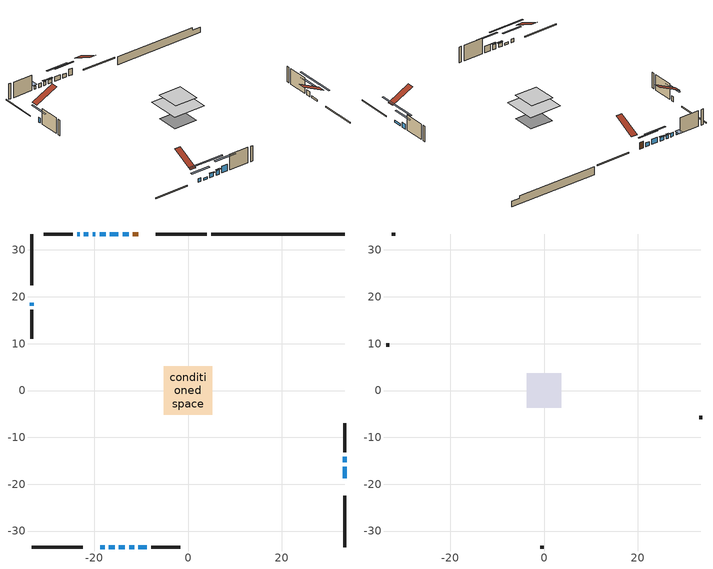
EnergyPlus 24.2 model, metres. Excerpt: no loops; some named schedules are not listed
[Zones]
conditioned space
 floor adiabatic (AdiabaticFloorConstruction): -5.13,-5.13 -5.13,5.13 5.13,5.13 5.13,-5.13 z3.36
 floor foundation (Slab1 construction): -3.7,-3.41 -3.7,3.41 3.7,3.41 3.7,-3.41 z-1.52
 wall outside (RimJoist1 construction): 4.03,33.4 -6.86,33.4 / -33.4,-33.4 -22.51,-33.4 / -33.4,33.4 -33.4,22.51 / 33.4,-33.4 33.4,-22.51 z0.92:1.22
 wall outside (AdiabaticWallConstruction 1): -10.64,33.4 -11.76,33.4 z0.92:2.95
 wall outside (AdiabaticWallConstruction): -12.69,33.4 -13.91,33.4 / -17.6,33.4 -18.82,33.4 / -19.74,33.4 -20.36,33.4 / -14.74,-33.4 -13.52,-33.4 / -21.28,33.4 -22.22,33.4 z0.92:2.14; -14.84,33.4 -16.67,33.4 / -12.59,-33.4 -11.52,-33.4 / 33.4,-15.36 33.4,-14.14 z0.92:2.44; -33.4,18.73 -33.4,18.12 z0.92:2.45; -18.73,-33.4 -17.81,-33.4 z0.92:1.99; 33.4,-18.73 33.4,-16.29 / -16.89,-33.4 -15.67,-33.4 z0.92:1.53; -10.59,-33.4 -8.82,-33.4 z0.92:3; -23.15,33.4 -23.69,33.4 z0.92:1.94
 wall outside (Wall1 construction): -24.61,33.4 -30.81,33.4 / -7.89,-33.4 -1.69,-33.4 / -33.4,17.19 -33.4,11 / 33.4,-13.21 33.4,-7.02 z0.92:5.8
 wall foundation (FoundationWall1 construction): 4.96,33.4,-1.52 4.96,33.4,0.92 30.56,33.4,0.92 30.56,33.4,0.14 33.4,33.4,0.14 33.4,33.4,-1.52
 window (WindowConstruction): -12.69,33.4 -13.91,33.4 z0.92:2.14
 window (WindowConstruction 8): -14.84,33.4 -16.67,33.4 z0.92:2.44
 window (WindowConstruction 9): -33.4,18.73 -33.4,18.12 z0.92:2.44
 window (WindowConstruction 10): -18.73,-33.4 -17.81,-33.4 z0.92:1.99
 window (WindowConstruction 12): 33.4,-18.73 33.4,-16.29 z0.92:1.53
 window (WindowConstruction 13): -16.89,-33.4 -15.67,-33.4 z0.92:1.53
 window (WindowConstruction 1): -17.6,33.4 -18.82,33.4 z0.92:2.14
 window (WindowConstruction 2): -19.75,33.4 -20.36,33.4 z0.92:2.14
 window (WindowConstruction 3): -14.74,-33.4 -13.52,-33.4 z0.92:2.14
 window (WindowConstruction 4): -12.59,-33.4 -11.52,-33.4 z0.92:2.44
 window (WindowConstruction 11): -21.28,33.4 -22.22,33.4 z0.92:2.14
 window (WindowConstruction 5): -10.59,-33.4 -8.82,-33.4 z0.92:3
 window (WindowConstruction 6): 33.4,-15.36 33.4,-14.14 z0.92:2.44
 window (WindowConstruction 7): -23.15,33.4 -23.69,33.4 z0.92:1.93
 door (Door): -10.64,33.4 -11.76,33.4 z0.92:2.95
 ceiling adiabatic (AdiabaticFloorConstruction): 5.13,-5.13 5.13,5.13 -5.13,5.13 -5.13,-5.13 z3.36
attic - vented
 floor to conditioned space (Floor1 construction Reversed): -3.63,-3.63 -3.63,3.63 3.63,3.63 3.63,-3.63 z5.8
 wall outside (Wall3 construction): -31.74,33.4 -32.47,33.4 / -0.77,-33.4 -0.03,-33.4 / -33.4,10.07 -33.4,9.34 / 33.4,-6.09 33.4,-5.36 z0.92:5.8
 roof outside (Roof1 construction): -9.71,33.4,5.8 -9.71,26.54,9.23 -7.79,26.54,9.23 -7.79,33.4,5.8; -19.66,-33.4,5.8 -19.66,-26.54,9.23 -21.58,-26.54,9.23 -21.58,-33.4,5.8; -33.4,19.66,5.8 -26.54,19.66,9.23 -26.54,21.58,9.23 -33.4,21.58,5.8; 33.4,-19.66,5.8 26.54,-19.66,9.23 26.54,-21.58,9.23 33.4,-21.58,5.8
shading: -16.55,33.4 -10.05,33.4 -10.05,33.81 -16.55,33.81 z4.78; -19.31,33.4 -12.2,33.4 -12.2,33.81 -19.31,33.81 z5.08; -33.4,15.48 -33.4,21.37 -33.81,21.37 -33.81,15.48 z5.08; -15.18,-33.4 -21.37,-33.4 -21.37,-33.81 -15.18,-33.81 z4.63; 33.4,-11.21 33.4,-23.81 33.81,-23.81 33.81,-11.21 z6.61; -10.59,-33.4 -21.97,-33.4 -21.97,-33.81 -10.59,-33.81 z6.61; -19.02,33.4 -17.4,33.4 -17.4,33.81 -19.02,33.81 z2.34; -20.56,33.4 -19.54,33.4 -19.54,33.81 -20.56,33.81 z2.34; -13.32,-33.4 -14.94,-33.4 -14.94,-33.81 -13.32,-33.81 z2.34; -11.32,-33.4 -12.79,-33.4 -12.79,-33.81 -11.32,-33.81 z2.65; -6.18,-33.4 -13.23,-33.4 -13.23,-33.81 -6.18,-33.81 z5.64; 33.4,-11.5 33.4,-18 33.81,-18 33.81,-11.5 z5.08; -23.98,33.4 -22.85,33.4 -22.85,35.23 -23.98,35.23 z2.23
[Building]
Building 1: Terrain=Suburbs
[Site:Location]
Quebec Intl AP_QC: Latitude {deg}=46.8; Longitude {deg}=-71.38; Time Zone {hr}=-5; Elevation {m}=74; Keep Site Location Information=Yes
[Site:GroundTemperature:Shallow]
0.0108218, -2.24938, -2.43038, -1.3578, 2.94801, 7.23376, 10.9493, 13.303, 13.5029, 11.5886, 7.96783, 3.81355
[Site:WaterMainsTemperature]
Calculation Method=Schedule; Temperature Schedule=mains temperature schedule
[Material] Roughness=Rough; Thermal Absorptance=0.9
Name | Thickness {m} | Conductivity {W/m-K} | Density {kg/m3} | Specific Heat {J/kg-K} | Solar Absorptance | Visible Absorptance
asphalt or fiberglass shingles | 0.00635 | 0.162714 | 1121.4 | 1465.45 | 0.4 | 0.4
ceiling loosefill ins | 0.169333 | 0.0480833 | 16.02 | 1046.75 | 0.7 | 0.7
ceiling stud and cavity | 0.1397 | 0.333346 | 65.682 | 1177.47 | 0.7 | 0.7
concrete 4.0 in. | 0.1016 | 1.803125 | 2242.8 | 837.4 | 0.7 | 0.7
concrete 8.0 in. | 0.2032 | 1.803125 | 2242.8 | 837.4 | 0.7 | 0.7
door material | 0.04445 | 0.053851 | 512.64 | 1214.23 | 0.7 | 0.7
exterior vertical ins | 0.0533782 | 0.029427 | 32.04 | 1214.23 | 0.7 | 0.7
floor covering | 0.0127 | 0.0433444 | 54.468 | 1339.84 | 0.6 | 0.6
floor rigid ins; wall rigid ins 1 | 0.512978 | 0.029427 | 32.04 | 1214.23 | 0.7 | 0.7
floor stud and cavity | 0.1397 | 1.75129 | 37.0049 | 1207.88 | 0.7 | 0.7
furniture material conditioned space 1 | 0.1524 | 0.115458 | 640.8 | 1214.23 | 0.6 | 0.6
gypsum board | 0.0127 | 0.160291 | 801 | 837.4 | 0.6 | 0.6
gypsum board 1 | 0.0127 | 0.160291 | 801 | 837.4 | 0.7 | 0.7
osb sheathing 0.5 in. | 0.0127 | 0.115458 | 512.64 | 1214.23 | 0.7 | 0.7
osb sheathing 0.75 in. | 0.01905 | 0.115458 | 512.64 | 1214.23 | 0.7 | 0.7
osb sheathing 2.0 in. | 0.0508 | 0.115458 | 512.64 | 1214.23 | 0.7 | 0.7
rim joist rigid ins; wall rigid ins | 0.051816 | 0.029427 | 32.04 | 1214.23 | 0.7 | 0.7
rim joist stud and cavity | 0.0508 | 0.0387988 | 125.044 | 1163.47 | 0.6 | 0.6
wall stud and cavity | 0.1397 | 0.158678 | 139.0536 | 1170.24 | 0.7 | 0.7
wall stud and cavity 1 | 0.0889 | 6.9971 | 50.32683 | 1063.81 | 0.6 | 0.6
wall stud and cavity 2 | 0.0889 | 0.380278 | 52.3479 | 1209.89 | 0.7 | 0.7
wall stud and cavity 3 | 0.0889 | 0.391764 | 83.0341 | 1211.67 | 0.7 | 0.7
wood siding | 0.0254 | 0.102417 | 544.68 | 1172.36 | 0.4 | 0.4
wood siding 1 | 0.00254 | 0.102417 | 544.68 | 1172.36 | 0.4 | 0.4
wood siding 2; wood siding 3; wood siding 4 | 0.0254 | 0.102417 | 544.68 | 1172.36 | 0.7 | 0.7
[WindowMaterial:SimpleGlazingSystem]
Name | U-Factor {W/m2-K} | Solar Heat Gain Coefficient
WindowMaterial | 2.78619 | 0.6
WindowMaterial 1 | 2.77314 | 0.53
WindowMaterial 10 | 2.76916 | 0.49
WindowMaterial 2 | 2.78676 | 0.6
WindowMaterial 3 | 2.82821 | 0.59
WindowMaterial 4 | 2.92474 | 0.62
WindowMaterial 5 | 2.76632 | 0.49
WindowMaterial 6 | 2.79244 | 0.64
WindowMaterial 7 | 2.98038 | 0.54
WindowMaterial 8 | 2.77995 | 0.57
WindowMaterial 9 | 2.77541 | 0.65
[Construction]
AdiabaticFloorConstruction: floor stud and cavity, floor rigid ins, osb sheathing 0.75 in., floor covering
AdiabaticWallConstruction: wood siding 3, wall rigid ins 1, wall stud and cavity 2, gypsum board
AdiabaticWallConstruction 1: wood siding 4, wall rigid ins 1, wall stud and cavity 2, gypsum board
Door: door material
Floor1 construction Reversed: gypsum board, ceiling stud and cavity, ceiling loosefill ins
FoundationWall1 construction: concrete 8.0 in., gypsum board 1
furniture construction conditioned space 1: furniture material conditioned space 1
PartitionWallConstruction: gypsum board, wall stud and cavity 3, gypsum board
RimJoist1 construction: wood siding 2, rim joist rigid ins, osb sheathing 2.0 in., rim joist stud and cavity
Roof1 construction: asphalt or fiberglass shingles
Slab1 construction: concrete 4.0 in.
Wall1 construction: wood siding, wall rigid ins, osb sheathing 0.5 in., wall stud and cavity, gypsum board
Wall3 construction: wood siding 1, wall stud and cavity 1
WindowConstruction; WindowConstruction 1; WindowConstruction 3: WindowMaterial
WindowConstruction 10: WindowMaterial 8
WindowConstruction 11: WindowMaterial 9
WindowConstruction 12; WindowConstruction 13: WindowMaterial 10
WindowConstruction 2: WindowMaterial 1
WindowConstruction 4: WindowMaterial 2
WindowConstruction 5: WindowMaterial 3
WindowConstruction 6: WindowMaterial 4
WindowConstruction 7: WindowMaterial 5
WindowConstruction 8: WindowMaterial 6
WindowConstruction 9: WindowMaterial 7
[Zone] Multiplier=1; Part of Total Floor Area=Yes
Name | Volume {m3}
attic - vented | 28.483
conditioned space | 406.1
[Space]
Name | Zone | Volume {m3}
attic - vented 1 | attic - vented | 28.483
conditioned space 1 | conditioned space | 406.1
[ZoneInfiltration:EffectiveLeakageArea]
infil attic - vented 1: Zone or Space=attic - vented 1; Schedule=Always On Discrete; Effective Air Leakage Area {cm2}=1944.37; Stack Coefficient=0.000577744; Wind Coefficient=1.62401e-05
[ZoneMixing]
whole house fan mix: Zone or Space=attic - vented; Schedule=Always On Continuous; Design Flow Rate Calculation Method=Flow/Zone; Design Flow Rate {m3/s}=0; Source Zone or Space=conditioned space
[SurfaceProperty:ExposedFoundationPerimeter]
Slab1: Exposed Perimeter Calculation Method=TotalExposedPerimeter; Total Exposed Perimeter {m}=28.439
[InternalMass] Zone or ZoneList=conditioned space; Space or SpaceList=conditioned space 1
Name | Construction | Surface Area {m2}
furniture mass conditioned space 1 | furniture construction conditioned space 1 | 62.3201
partition wall mass | PartitionWallConstruction | 155.8
[Lights]
interior lighting: Zone or ZoneList or Space or SpaceList=conditioned space 1; Schedule=interior lighting schedule; Design Level Calculation Method=LightingLevel; Lighting Level {W}=343.2; Return Air Fraction=0; Fraction Radiant=0.6; Fraction Visible=0.2; Fraction Replaceable=1
[People]
occupants: Zone or ZoneList or Space or SpaceList=conditioned space 1; Number of People Schedule=occupants schedule; Number of People Calculation Method=People; Number of People=3; Fraction Radiant=0.314171; Sensible Heat Fraction=0.56303; Activity Level Schedule=occupants activity schedule; Carbon Dioxide Generation Rate {m3/s-W}=0; Enable ASHRAE 55 Comfort Warnings=No; Mean Radiant Temperature Calculation Type=EnclosureAveraged
[ElectricEquipment] Zone or ZoneList or Space or SpaceList=conditioned space 1; Design Level Calculation Method=EquipmentLevel
Name | Schedule | Design Level {W} | Fraction Latent | Fraction Radiant | Fraction Lost
clothes dryer | clothes dryer schedule | 140.772 | 0.015 | 0.081 | 0.85
clothes washer | clothes washer schedule | 32.1985 | 0.03 | 0.162 | 0.7
cooking range | cooking range schedule | 215.147 | 0.08 | 0.432 | 0.2
dishwasher | dishwasher schedule | 66.8632 | 0.3 | 0.18 | 0.4
fridge | fridge schedule | 72.9452 | 0 | 0.6 | 0
mech vent house fan | mech vent house fan schedule | 19.9167 | 0 | 0 | 0.5
mech vent house fan cfis | mech vent house fan cfis schedule | 0 | 0 | 0 | 0
mech vent range fan 0 | mech vent range fan 0 schedule | 57 | 0 | 0 | 1
misc plug loads | misc plug loads schedule | 494.7 | 0.045 | 0.513 | 0.1
whole house fan | Always On Discrete | 0 | 0 | 0 | 1
[OtherEquipment] Zone or ZoneList or Space or SpaceList=conditioned space 1; Design Level Calculation Method=EquipmentLevel
Name | Fuel Type | Schedule | Design Level {W} | Fraction Latent | Fraction Radiant | Fraction Lost
clothes dryer 1 | Electricity | clothes dryer schedule | 0 | 0.015 | 0.081 | 0.85
cooking range 1 | Electricity | cooking range schedule | 0 | 0.08 | 0.432 | 0.2
general water use latent | None | general water use schedule | 62.594 | 1 | 0 | 0
general water use sensible | None | general water use schedule | -61.6891 | 0 | 0.6 | 0
mech vent house fan latent load | None | Always On Discrete | 0 | 1 | 0 | 0
mech vent house fan sensible load | None | Always On Discrete | 0 | 0 | 0 | 0
water heater energy adjustment1 | Electricity | Always On Discrete | 0.01 | 0 | 0 | 1
[ZoneInfiltration:DesignFlowRate] Zone or ZoneList or Space or SpaceList=conditioned space 1; Schedule=Always On Discrete; Design Flow Rate Calculation Method=Flow/Zone; Design Flow Rate {m3/s}=0
infil flow; natural vent flow; whole house fan flow
[AvailabilityManager:Scheduled]
air source heat pump airloop Availability Manager: Schedule=Always On Discrete
[Foundation:Kiva]
Foundation Kiva 1: Initial Indoor Air Temperature {C}=18; Wall Height Above Grade {m}=0.919978; Wall Depth Below Slab {m}=0.2032; Custom Block Material Name 1=exterior vertical ins; Custom Block Depth 1 {m}=2.43998; Custom Block X Position 1 {m}=0.2159; Custom Block Z Position 1 {m}=0
[Foundation:Kiva:Settings]
Soil Conductivity {W/m-K}=0.849921; Soil Density {kg/m3}=1842.3; Soil Specific Heat {J/kg-K}=418.7; Ground Solar Absorptivity=0.9; Ground Thermal Absorptivity=0.9; Ground Surface Roughness {m}=0.03; Far-Field Width {m}=40; Deep-Ground Boundary Condition=ZeroFlux; Deep-Ground Depth {m}=40; Minimum Cell Dimension {m}=0.2; Maximum Cell Growth Coefficient=3; Simulation Timestep=Timestep
[Exterior:Lights]
exterior lighting: Schedule=exterior lighting schedule; Design Level {W}=75.6
[EnergyManagementSystem:GlobalVariable]
air_source_heat_pump_airloop_Fan_RTF
infil_program_Qfan
infil_program_Qinf
natural_vent_program_Qnv
natural_vent_program_Qwhf
[EnergyManagementSystem:Sensor]
Name | Output:Variable or Output:Meter Index Key | Output:Variable or Output:Meter
airflow_gain | infil flow | Infiltration Sensible Heat Gain Energy
airflow_gain_1 | natural vent flow | Infiltration Sensible Heat Gain Energy
airflow_gain_2 | whole house fan flow | Infiltration Sensible Heat Gain Energy
airflow_loss | infil flow | Infiltration Sensible Heat Loss Energy
airflow_loss_1 | natural vent flow | Infiltration Sensible Heat Loss Energy
airflow_loss_2 | whole house fan flow | Infiltration Sensible Heat Loss Energy
clg_load_cond |  | Cooling:EnergyTransfer:Zone:CONDITIONED SPACE
clg_sp_s; clg_sp_s_1 | cooling setpoint | Schedule Value
clothes_dryer_exhaust_0_sch_s | clothes dryer exhaust 0 schedule | Schedule Value
cool_season | cooling season schedule | Schedule Value
htg_load_cond |  | Heating:EnergyTransfer:Zone:CONDITIONED SPACE
htg_sp_s; htg_sp_s_1 | heating setpoint | Schedule Value
ig_ee_conv | clothes dryer | Electric Equipment Convective Heating Energy
ig_ee_conv_2 | cooking range | Electric Equipment Convective Heating Energy
ig_ee_conv_4 | fridge | Electric Equipment Convective Heating Energy
ig_ee_conv_5 | misc plug loads | Electric Equipment Convective Heating Energy
ig_ee_conv_6 | whole house fan | Electric Equipment Convective Heating Energy
ig_ee_rad | clothes dryer | Electric Equipment Radiant Heating Energy
ig_ee_rad_2 | cooking range | Electric Equipment Radiant Heating Energy
ig_ee_rad_4 | fridge | Electric Equipment Radiant Heating Energy
ig_ee_rad_5 | misc plug loads | Electric Equipment Radiant Heating Energy
ig_ee_rad_6 | whole house fan | Electric Equipment Radiant Heating Energy
ig_lgt_conv | interior lighting | Lights Convective Heating Energy
ig_lgt_rad | interior lighting | Lights Radiant Heating Energy
ig_lgt_vis | interior lighting | Lights Visible Radiation Heating Energy
ig_oe_conv | clothes dryer 1 | Other Equipment Convective Heating Energy
ig_oe_conv_1 | cooking range 1 | Other Equipment Convective Heating Energy
ig_oe_conv_2 | general water use latent | Other Equipment Convective Heating Energy
ig_oe_conv_3 | general water use sensible | Other Equipment Convective Heating Energy
ig_oe_conv_4 | water heater energy adjustment1 | Other Equipment Convective Heating Energy
ig_oe_rad | clothes dryer 1 | Other Equipment Radiant Heating Energy
ig_oe_rad_1 | cooking range 1 | Other Equipment Radiant Heating Energy
ig_oe_rad_2 | general water use latent | Other Equipment Radiant Heating Energy
ig_oe_rad_3 | general water use sensible | Other Equipment Radiant Heating Energy
ig_oe_rad_4 | water heater energy adjustment1 | Other Equipment Radiant Heating Energy
ig_ppl_conv | occupants | People Convective Heating Energy
ig_ppl_rad | occupants | People Radiant Heating Energy
im_conv | furniture mass conditioned space 1 | Surface Inside Face Convection Heat Gain Energy
im_conv_1 | partition wall mass | Surface Inside Face Convection Heat Gain Energy
im_ig | furniture mass conditioned space 1 | Surface Inside Face Internal Gains Radiation Heat Gain Energy
im_ig_1 | partition wall mass | Surface Inside Face Internal Gains Radiation Heat Gain Energy
im_lgt | furniture mass conditioned space 1 | Surface Inside Face Lights Radiation Heat Gain Energy
im_lgt_1 | partition wall mass | Surface Inside Face Lights Radiation Heat Gain Energy
im_sol | furniture mass conditioned space 1 | Surface Inside Face Solar Radiation Heat Gain Energy
im_sol_1 | partition wall mass | Surface Inside Face Solar Radiation Heat Gain Energy
im_surf | furniture mass conditioned space 1 | Surface Inside Face Net Surface Thermal Radiation Heat Gain Energy
im_surf_1 | partition wall mass | Surface Inside Face Net Surface Thermal Radiation Heat Gain Energy
mech_vent_range_fan_0_sch_s | mech vent range fan 0 schedule | Schedule Value
mv_conv | mech vent house fan | Electric Equipment Convective Heating Energy
mv_conv_1 | mech vent house fan cfis | Electric Equipment Convective Heating Energy
mv_conv_2 | mech vent range fan 0 | Electric Equipment Convective Heating Energy
mv_conv_3 | mech vent house fan latent load | Other Equipment Convective Heating Energy
mv_conv_4 | mech vent house fan sensible load | Other Equipment Convective Heating Energy
mv_rad | mech vent house fan | Electric Equipment Radiant Heating Energy
mv_rad_1 | mech vent house fan cfis | Electric Equipment Radiant Heating Energy
mv_rad_2 | mech vent range fan 0 | Electric Equipment Radiant Heating Energy
mv_rad_3 | mech vent house fan latent load | Other Equipment Radiant Heating Energy
mv_rad_4 | mech vent house fan sensible load | Other Equipment Radiant Heating Energy
natural_vent_s | natural vent schedule | Schedule Value
out_pb_s |  | Site Outdoor Air Barometric Pressure
out_wt_s |  | Site Outdoor Air Humidity Ratio
site_vw_s |  | Site Wind Speed
ss_back_out | Window1 | Surface Window Shortwave from Zone Back Out Window Heat Transfer Rate
ss_back_out_1 | Window10 | Surface Window Shortwave from Zone Back Out Window Heat Transfer Rate
ss_back_out_10 | Window6 | Surface Window Shortwave from Zone Back Out Window Heat Transfer Rate
ss_back_out_11 | Window7 | Surface Window Shortwave from Zone Back Out Window Heat Transfer Rate
ss_back_out_12 | Window8 | Surface Window Shortwave from Zone Back Out Window Heat Transfer Rate
ss_back_out_13 | Window9 | Surface Window Shortwave from Zone Back Out Window Heat Transfer Rate
ss_back_out_2 | Window11 | Surface Window Shortwave from Zone Back Out Window Heat Transfer Rate
ss_back_out_3 | Window12 | Surface Window Shortwave from Zone Back Out Window Heat Transfer Rate
ss_back_out_4 | Window13 | Surface Window Shortwave from Zone Back Out Window Heat Transfer Rate
ss_back_out_5 | Window15 | Surface Window Shortwave from Zone Back Out Window Heat Transfer Rate
ss_back_out_6 | Window2 | Surface Window Shortwave from Zone Back Out Window Heat Transfer Rate
ss_back_out_7 | Window3 | Surface Window Shortwave from Zone Back Out Window Heat Transfer Rate
ss_back_out_8 | Window4 | Surface Window Shortwave from Zone Back Out Window Heat Transfer Rate
ss_back_out_9 | Window5 | Surface Window Shortwave from Zone Back Out Window Heat Transfer Rate
ss_conv | Door1 | Surface Inside Face Convection Heat Gain Energy
ss_conv_1 | Window1 | Surface Inside Face Convection Heat Gain Energy
ss_conv_10 | Window5 | Surface Inside Face Convection Heat Gain Energy
ss_conv_11 | Window6 | Surface Inside Face Convection Heat Gain Energy
ss_conv_12 | Window7 | Surface Inside Face Convection Heat Gain Energy
ss_conv_13 | Window8 | Surface Inside Face Convection Heat Gain Energy
ss_conv_14 | Window9 | Surface Inside Face Convection Heat Gain Energy
ss_conv_2 | Window10 | Surface Inside Face Convection Heat Gain Energy
ss_conv_3 | Window11 | Surface Inside Face Convection Heat Gain Energy
ss_conv_4 | Window12 | Surface Inside Face Convection Heat Gain Energy
ss_conv_5 | Window13 | Surface Inside Face Convection Heat Gain Energy
ss_conv_6 | Window15 | Surface Inside Face Convection Heat Gain Energy
ss_conv_7 | Window2 | Surface Inside Face Convection Heat Gain Energy
ss_conv_8 | Window3 | Surface Inside Face Convection Heat Gain Energy
ss_conv_9 | Window4 | Surface Inside Face Convection Heat Gain Energy
ss_ig | Door1 | Surface Inside Face Internal Gains Radiation Heat Gain Energy
ss_ig_1 | Window1 | Surface Inside Face Internal Gains Radiation Heat Gain Energy
ss_ig_10 | Window5 | Surface Inside Face Internal Gains Radiation Heat Gain Energy
ss_ig_11 | Window6 | Surface Inside Face Internal Gains Radiation Heat Gain Energy
ss_ig_12 | Window7 | Surface Inside Face Internal Gains Radiation Heat Gain Energy
ss_ig_13 | Window8 | Surface Inside Face Internal Gains Radiation Heat Gain Energy
ss_ig_14 | Window9 | Surface Inside Face Internal Gains Radiation Heat Gain Energy
ss_ig_2 | Window10 | Surface Inside Face Internal Gains Radiation Heat Gain Energy
ss_ig_3 | Window11 | Surface Inside Face Internal Gains Radiation Heat Gain Energy
ss_ig_4 | Window12 | Surface Inside Face Internal Gains Radiation Heat Gain Energy
ss_ig_5 | Window13 | Surface Inside Face Internal Gains Radiation Heat Gain Energy
ss_ig_6 | Window15 | Surface Inside Face Internal Gains Radiation Heat Gain Energy
ss_ig_7 | Window2 | Surface Inside Face Internal Gains Radiation Heat Gain Energy
ss_ig_8 | Window3 | Surface Inside Face Internal Gains Radiation Heat Gain Energy
ss_ig_9 | Window4 | Surface Inside Face Internal Gains Radiation Heat Gain Energy
ss_lgt | Door1 | Surface Inside Face Lights Radiation Heat Gain Energy
ss_sol | Door1 | Surface Inside Face Solar Radiation Heat Gain Energy
ss_surf | Door1 | Surface Inside Face Net Surface Thermal Radiation Heat Gain Energy
ss_surf_1 | Window1 | Surface Inside Face Net Surface Thermal Radiation Heat Gain Energy
ss_surf_10 | Window5 | Surface Inside Face Net Surface Thermal Radiation Heat Gain Energy
ss_surf_11 | Window6 | Surface Inside Face Net Surface Thermal Radiation Heat Gain Energy
ss_surf_12 | Window7 | Surface Inside Face Net Surface Thermal Radiation Heat Gain Energy
ss_surf_13 | Window8 | Surface Inside Face Net Surface Thermal Radiation Heat Gain Energy
ss_surf_14 | Window9 | Surface Inside Face Net Surface Thermal Radiation Heat Gain Energy
ss_surf_2 | Window10 | Surface Inside Face Net Surface Thermal Radiation Heat Gain Energy
ss_surf_3 | Window11 | Surface Inside Face Net Surface Thermal Radiation Heat Gain Energy
ss_surf_4 | Window12 | Surface Inside Face Net Surface Thermal Radiation Heat Gain Energy
ss_surf_5 | Window13 | Surface Inside Face Net Surface Thermal Radiation Heat Gain Energy
ss_surf_6 | Window15 | Surface Inside Face Net Surface Thermal Radiation Heat Gain Energy
ss_surf_7 | Window2 | Surface Inside Face Net Surface Thermal Radiation Heat Gain Energy
ss_surf_8 | Window3 | Surface Inside Face Net Surface Thermal Radiation Heat Gain Energy
ss_surf_9 | Window4 | Surface Inside Face Net Surface Thermal Radiation Heat Gain Energy
ss_trans_in | Window1 | Surface Window Transmitted Solar Radiation Rate
ss_trans_in_1 | Window10 | Surface Window Transmitted Solar Radiation Rate
ss_trans_in_10 | Window6 | Surface Window Transmitted Solar Radiation Rate
ss_trans_in_11 | Window7 | Surface Window Transmitted Solar Radiation Rate
ss_trans_in_12 | Window8 | Surface Window Transmitted Solar Radiation Rate
ss_trans_in_13 | Window9 | Surface Window Transmitted Solar Radiation Rate
ss_trans_in_2 | Window11 | Surface Window Transmitted Solar Radiation Rate
ss_trans_in_3 | Window12 | Surface Window Transmitted Solar Radiation Rate
ss_trans_in_4 | Window13 | Surface Window Transmitted Solar Radiation Rate
ss_trans_in_5 | Window15 | Surface Window Transmitted Solar Radiation Rate
ss_trans_in_6 | Window2 | Surface Window Transmitted Solar Radiation Rate
ss_trans_in_7 | Window3 | Surface Window Transmitted Solar Radiation Rate
ss_trans_in_8 | Window4 | Surface Window Transmitted Solar Radiation Rate
ss_trans_in_9 | Window5 | Surface Window Transmitted Solar Radiation Rate
ss_trans_out | Window1 | Surface Inside Face Initial Transmitted Diffuse Transmitted Out Window Solar Radiation Rate
ss_trans_out_1 | Window10 | Surface Inside Face Initial Transmitted Diffuse Transmitted Out Window Solar Radiation Rate
ss_trans_out_10 | Window6 | Surface Inside Face Initial Transmitted Diffuse Transmitted Out Window Solar Radiation Rate
ss_trans_out_11 | Window7 | Surface Inside Face Initial Transmitted Diffuse Transmitted Out Window Solar Radiation Rate
ss_trans_out_12 | Window8 | Surface Inside Face Initial Transmitted Diffuse Transmitted Out Window Solar Radiation Rate
ss_trans_out_13 | Window9 | Surface Inside Face Initial Transmitted Diffuse Transmitted Out Window Solar Radiation Rate
ss_trans_out_2 | Window11 | Surface Inside Face Initial Transmitted Diffuse Transmitted Out Window Solar Radiation Rate
ss_trans_out_3 | Window12 | Surface Inside Face Initial Transmitted Diffuse Transmitted Out Window Solar Radiation Rate
ss_trans_out_4 | Window13 | Surface Inside Face Initial Transmitted Diffuse Transmitted Out Window Solar Radiation Rate
ss_trans_out_5 | Window15 | Surface Inside Face Initial Transmitted Diffuse Transmitted Out Window Solar Radiation Rate
ss_trans_out_6 | Window2 | Surface Inside Face Initial Transmitted Diffuse Transmitted Out Window Solar Radiation Rate
ss_trans_out_7 | Window3 | Surface Inside Face Initial Transmitted Diffuse Transmitted Out Window Solar Radiation Rate
ss_trans_out_8 | Window4 | Surface Inside Face Initial Transmitted Diffuse Transmitted Out Window Solar Radiation Rate
